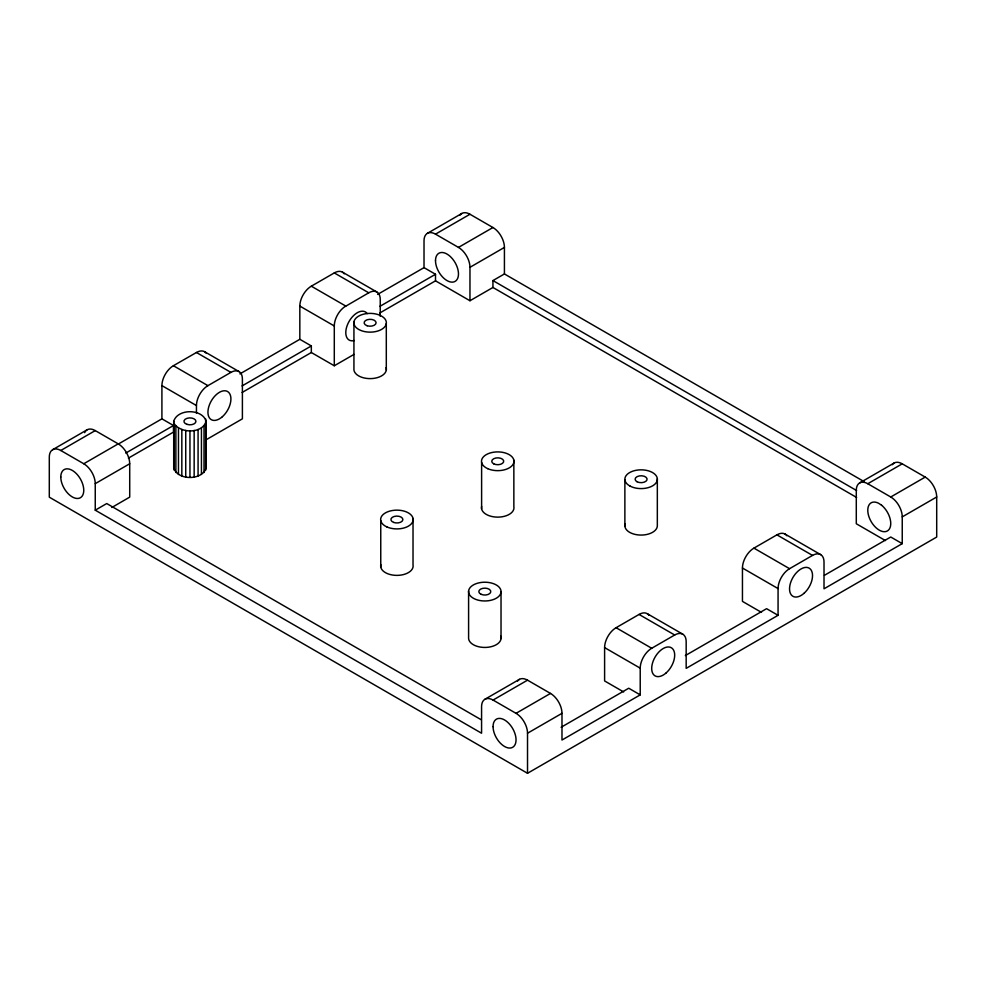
<?xml version="1.0" encoding="UTF-8"?>
<svg xmlns="http://www.w3.org/2000/svg" width="986" height="986" viewBox="0 0 986 986"><rect width="100%" height="100%" fill="white"/><g stroke="black" fill="none" stroke-linecap="round" stroke-linejoin="round"><path stroke-width="1.48" d="M885.453 540.587L856.292 523.751L856.292 490.362A16.244 9.379 60 0 1 867.779 483.732L890.752 496.993A16.244 9.379 60 0 1 902.239 516.886L902.239 543.643L824.013 588.802L824.013 562.057A16.244 9.379 -60 0 0 812.526 555.414L789.552 568.688A16.244 9.379 -60 0 0 778.065 588.58L778.065 615.313L686.17 668.36L686.17 641.639A16.244 9.379 -60 0 0 674.683 635.009L651.709 648.27A16.244 9.379 -60 0 0 640.222 668.163L640.222 694.871L561.983 740.03L561.983 713.334A16.244 9.379 60 0 0 550.496 693.429L527.522 680.167L493.062 700.06A16.244 9.379 60 0 0 481.575 706.691L481.575 733.227L95.248 510.181L95.248 483.645A16.244 9.379 60 0 0 83.761 463.753L60.787 450.491A16.244 9.379 60 0 0 49.3 457.122L49.3 497.178L527.522 773.283L936.7 537.05L936.7 496.993A16.244 9.379 60 0 0 925.213 477.088L902.239 463.827A16.244 9.379 60 0 0 892.293 464.714M242.075 392.502L311.329 352.52L311.329 345.938L299.83 339.295L299.83 306.079A16.244 9.379 -60 0 1 311.317 286.186L334.291 272.925A16.244 9.379 -60 0 1 344.237 273.812M379.807 312.981L435.504 280.837L435.504 274.268L424.017 267.637L377.613 294.407M435.504 280.837L469.965 300.742L469.965 267.317A16.244 9.379 60 0 0 458.478 247.412L435.504 234.15A16.244 9.379 60 0 0 424.017 240.781L424.017 267.637M469.965 300.742L492.938 287.468L492.938 280.579L504.425 273.948L864.106 481.612M504.425 273.948L504.425 247.412A16.244 9.379 60 0 0 492.938 227.519L469.965 214.258A16.244 9.379 60 0 0 460.018 215.145M649.022 615.338A16.244 9.379 -60 0 0 639.064 614.438L616.09 627.712A16.244 9.379 -60 0 0 604.603 647.605L604.603 680.944L623.657 691.938M173.709 421.355C177.505 408.5 202.389 408.5 206.197 421.355L206.197 467.832C202.389 480.687 177.505 480.687 173.709 467.832L173.709 421.355L174.251 470.26M206.197 421.355C202.266 433.741 181.116 433.63 174.251 423.783M380.239 316.284L380.239 299.436A16.244 9.379 -60 0 0 368.752 292.805L344.274 307.053A16.244 9.379 -60 0 0 334.291 325.972L334.291 365.769L311.329 352.52M118.197 444.131L161.914 418.84L161.914 385.612A16.244 9.379 -60 0 1 173.4 365.72L196.448 352.495A16.244 9.379 -60 0 1 206.394 353.395M111.837 507.482L129.721 497.117L129.708 463.753A16.244 9.379 60 0 0 118.221 443.86L95.248 430.599A16.244 9.379 60 0 0 84.636 432.657M52.665 449.69L87.125 429.785M427.382 233.349L461.842 213.457M60.787 450.491L95.248 430.599M435.504 234.15L469.965 214.258M196.448 413.208L196.448 405.554A16.244 9.379 -60 0 1 207.935 385.649L230.909 372.388A16.244 9.379 -60 0 1 242.396 379.018L242.396 418.828L205.643 440.052M83.761 463.753L118.221 443.86M458.478 247.412L492.938 227.519M239.906 373.904L299.83 339.295M125.752 453.079L173.487 425.521L173.487 432.102L128.402 458.133M242.075 385.92L311.329 345.938M379.82 306.399L435.504 274.268M95.248 483.645L129.708 463.753M469.965 267.317L504.425 247.412M334.291 365.769L353.986 354.405M95.248 510.181L106.734 503.55L481.069 719.669M484.939 699.259L519.4 679.366M859.656 482.918L894.117 463.026M761.5 612.38L742.446 601.386L742.446 568.022A16.244 9.379 -60 0 1 753.933 548.13L776.906 534.856A16.244 9.379 -60 0 1 786.865 535.743M867.779 483.732L902.239 463.827M493.062 700.06L516.035 713.334L550.496 693.429M890.752 496.993L925.213 477.088M527.522 773.283L527.522 733.227L561.983 713.334M902.239 516.886L936.7 496.993M561.108 727.274L628.735 688.228L640.222 694.871M685.332 655.579L766.578 608.682L778.065 615.313M824.456 575.294L890.752 537.013L902.239 543.643M492.938 280.579L856.612 490.547M492.938 287.468L856.612 497.449M342.413 272.111L376.874 292.004M334.291 272.925L368.752 292.805M785.029 534.055L820.648 554.613M776.906 534.856L812.526 555.414M311.317 286.186L345.778 306.067M753.933 548.13L789.552 568.688M299.83 306.079L334.291 325.972M742.446 568.022L778.065 588.58M204.57 351.694L239.031 371.586M196.448 352.495L230.909 372.388M647.186 613.637L682.805 634.195M639.064 614.438L674.683 635.009M173.4 365.72L207.935 385.649M616.09 627.712L651.709 648.27M161.914 385.612L196.448 405.554M604.603 647.605L640.222 668.163M161.914 418.84L173.487 425.521M205.643 465.404L206.197 467.832M657.329 478.802L657.329 525.279A16.244 9.379 0 0 1 639.704 535.041A16.244 9.379 0 0 1 625.247 523.677M624.877 479.64L624.877 526.117M513.854 460.129L513.854 506.607A16.244 9.379 0 0 1 497.61 517.132A16.244 9.379 0 0 1 481.636 506.459M501.024 592.118A16.244 9.379 0 0 1 475.905 599.439A16.244 9.379 0 0 1 477.495 583.219A16.244 9.379 0 0 1 501.024 592.118L501.024 638.595M481.612 462.422L481.612 508.912M468.596 591.058L468.596 637.548A16.244 9.379 0 0 0 486.024 647.42A16.244 9.379 0 0 0 500.715 636.155M413.023 518.426L413.023 564.904A16.244 9.379 0 0 1 396.668 575.38A16.244 9.379 0 0 1 380.818 564.658M386.302 323.568A16.244 9.379 0 0 1 360.827 330.458A16.244 9.379 0 0 1 363.242 314.263A16.244 9.379 0 0 1 386.302 323.568L386.302 370.046M380.756 520.62L380.756 567.098M353.937 321.954L353.937 368.431A16.244 9.379 0 0 0 370.847 378.612A16.244 9.379 0 0 0 386.118 367.605M205.643 418.927L205.643 470.26M204.016 426.051L204.016 472.528M201.44 427.986L201.44 474.463M198.075 429.477L198.075 475.955M194.156 430.414L194.156 476.891M189.953 430.734L189.953 477.212M185.738 430.414L185.738 476.891M181.831 429.477L181.831 475.955M178.466 427.986L178.466 474.463M175.878 426.051L175.878 472.528M516.035 713.334A16.244 9.379 60 0 1 527.522 733.227M517.576 681.055A16.244 9.379 60 0 1 527.522 680.167M354.294 340.527A16.244 9.379 -60 0 1 348.157 323.186A16.244 9.379 -60 0 1 367.211 313.622M881.533 505.189L878.538 503.23A16.244 9.379 60 0 0 869.184 517.428A16.244 9.379 60 0 0 888.509 530.086A16.244 9.379 60 0 0 881.533 505.189M481.143 594.324A5.978 3.451 0 0 0 490.732 592.068A5.978 3.451 0 0 0 482.561 588.395A5.978 3.451 0 0 0 481.143 594.324M386.832 526.894A16.244 9.379 0 0 0 412.974 520.879A16.244 9.379 0 0 0 390.887 510.81A16.244 9.379 0 0 0 386.832 526.894M393.66 522.432A5.978 3.451 0 0 0 402.867 519.696A5.978 3.451 0 0 0 394.154 516.467A5.978 3.451 0 0 0 393.66 522.432M487.737 468.67A16.244 9.379 0 0 0 513.817 462.57A16.244 9.379 0 0 0 491.632 452.586A16.244 9.379 0 0 0 487.737 468.67M493.69 463.814A5.978 3.451 0 0 0 503.563 462.027A5.978 3.451 0 0 0 495.946 457.985A5.978 3.451 0 0 0 493.69 463.814M630.14 486.135A16.244 9.379 0 0 0 656.972 481.23A16.244 9.379 0 0 0 636.204 470.273A16.244 9.379 0 0 0 630.14 486.135M637.042 481.747A5.978 3.451 0 0 0 646.939 479.985A5.978 3.451 0 0 0 639.335 475.918A5.978 3.451 0 0 0 637.042 481.747M804.009 593.313A16.244 9.379 -60 0 0 809.161 568.146A16.244 9.379 -60 0 0 789.934 585.191A16.244 9.379 -60 0 0 804.009 593.313M666.166 672.896A16.244 9.379 -60 0 0 671.318 647.728A16.244 9.379 -60 0 0 652.091 664.774A16.244 9.379 -60 0 0 666.166 672.896M435.504 260.686A16.244 9.379 60 0 0 452.734 282.119A16.244 9.379 60 0 0 452.734 259.145A16.244 9.379 60 0 0 435.504 260.686M367.137 325.75A5.978 3.451 0 0 0 376.097 322.767A5.978 3.451 0 0 0 367.137 319.772A5.978 3.451 0 0 0 367.137 325.75M186.958 424.35A5.978 3.451 0 0 0 195.931 421.355A5.978 3.451 0 0 0 186.958 418.36A5.978 3.451 0 0 0 186.958 424.35M222.405 416.684A16.244 9.379 -60 0 0 227.544 391.516A16.244 9.379 -60 0 0 208.329 408.561A16.244 9.379 -60 0 0 222.405 416.684M60.787 477.014A16.244 9.379 60 0 0 78.017 498.46A16.244 9.379 60 0 0 78.017 475.486A16.244 9.379 60 0 0 60.787 477.014M493.062 726.62A16.244 9.379 60 0 0 510.317 748.029A16.244 9.379 60 0 0 510.267 725.018A16.244 9.379 60 0 0 493.062 726.62"/></g></svg>
